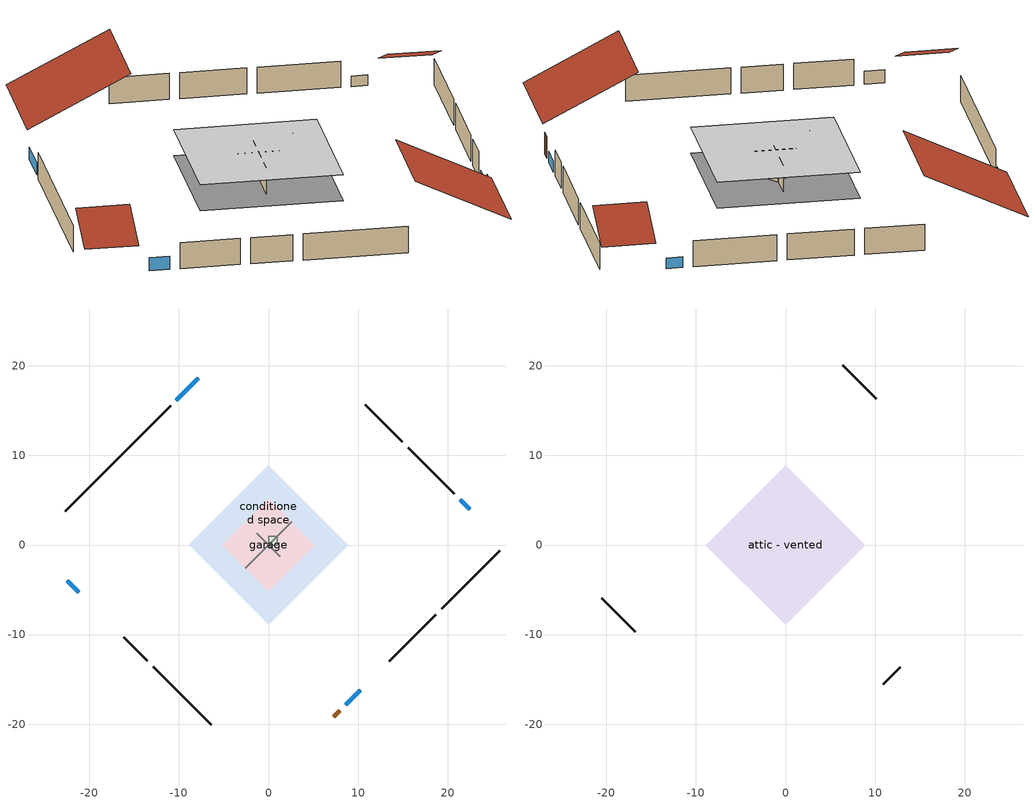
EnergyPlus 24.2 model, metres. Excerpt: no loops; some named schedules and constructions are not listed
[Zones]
central ac and furnace airloop ret air zone
 floor adiabatic (AdiabaticConst): 0,0 0,1 1,1 1,0 z0
 wall adiabatic (AdiabaticConst): 0,1 0,0 1,0 1,1 0,1 z0:1
 ceiling adiabatic (AdiabaticConst): 1,0 1,1 0,1 0,0 z1
conditioned space
 floor foundation (Slab2 construction): -8.88,0 0,8.88 8.88,0 0,-8.88 z0
 wall outside (AdiabaticWallConstruction 1): 7.3,-19.16 7.94,-18.51 z0:2.03
 wall outside (AdiabaticWallConstruction): -7.84,18.62 -10.28,16.18 z0:1.16; 22.45,4.01 21.42,5.04 z0:0.98; 8.6,-17.86 10.24,-16.22 z0:1.04; -22.45,-4.01 -21.16,-5.29 z0:1.22
 wall outside (Wall3 construction): -10.93,15.52 -22.66,3.79 z0:2.44
 wall outside (Wall4 construction): 14.93,11.52 10.77,15.68 z0:2.44
 wall outside (Wall7 construction): 19.32,-7.14 25.8,-0.66 z0:2.44
 wall outside (Wall8 construction): -12.89,-13.57 -6.37,-20.08 z0:2.44
 wall to garage (Wall5 construction): -2.59,-2.59 2.59,2.59 z0:2.44
 wall to garage (Wall6 construction): 1.29,-1.29 -1.29,1.29 z0:2.44
 window (WindowConstruction): -7.84,18.62 -10.28,16.18 z0:1.16
 window (WindowConstruction 1): 22.45,4.01 21.42,5.04 z0:0.98
 window (WindowConstruction 2): 8.6,-17.85 10.24,-16.22 z0:1.04
 window (WindowConstruction 3): -22.45,-4.01 -21.16,-5.29 z0:1.22
 door (Door): 7.3,-19.16 7.94,-18.51 z0:2.03
garage
 floor foundation (Slab1 construction): -5.17,0 0,5.17 5.17,0 0,-5.17 z0
 wall outside (Wall1 construction): 20.76,5.69 15.59,10.87 z0:2.44
 wall outside (Wall12 construction): -16.13,-10.32 -13.55,-12.91 z0:2.44
 wall outside (Wall2 construction): 13.49,-12.97 18.66,-7.79 z0:2.44
attic - vented
 floor to garage (Floor1 construction): -5.17,0 0,5.17 5.17,0 0,-5.17 z2.44
 floor to conditioned space (Floor2 construction Reversed): -8.88,0 0,8.88 8.88,0 0,-8.88 z2.44
 wall outside (Wall10 construction): -20.5,-5.95 -16.79,-9.67 z0:2.44
 wall outside (Wall11 construction): 10.89,-15.56 12.83,-13.62 z0:2.44
 wall outside (Wall9 construction): 10.12,16.34 6.4,20.05 z0:2.44
 roof outside (Roof1 construction): -7.18,19.27,2.44 -0.76,12.85,6.98 6.42,20.03,6.98 0,26.46,2.44
 roof outside (Roof2 construction): 23.11,3.35,2.44 20.11,0.35,4.56 23.46,-3,4.56 26.46,0,2.44
 roof outside (Roof3 construction): -23.11,-3.35,2.44 -20.11,-0.35,4.56 -23.46,3,4.56 -26.46,0,2.44
 roof outside (Roof4 construction): 6.64,-19.81,2.44 0.7,-13.88,6.64 -5.94,-20.52,6.64 0,-26.46,2.44
[Material] Roughness=Rough; Thermal Absorptance=0.9
Name | Thickness {m} | Conductivity {W/m-K} | Density {kg/m3} | Specific Heat {J/kg-K} | Solar Absorptance | Visible Absorptance
ceiling loosefill ins | 0.338667 | 0.0480833 | 16.02 | 1046.75 | 0.7 | 0.7
ceiling stud and cavity 1 | 0.1397 | 0.0920385 | 65.682 | 1177.47 | 0.7 | 0.7
gypsum board | 0.0127 | 0.160291 | 801 | 837.4 | 0.6 | 0.6
osb sheathing 0.5 in. 2; osb sheathing 0.5 in. 3 | 0.0127 | 0.115458 | 512.64 | 1214.23 | 0.7 | 0.7
wall stud and cavity 2 | 0.1397 | 0.335416 | 139.0536 | 1170.24 | 0.7 | 0.7
[Construction]
Floor2 construction: ceiling loosefill ins, ceiling stud and cavity 1, gypsum board
Wall5 construction Reversed: gypsum board, wall stud and cavity 2, osb sheathing 0.5 in. 2
Wall6 construction Reversed: gypsum board, wall stud and cavity 2, osb sheathing 0.5 in. 3
[EnergyManagementSystem:Program]
water_heater_InletAir: Set water_heater_Tamb_act = water_heater_amb_temp; Set water_heater_RHamb_act = 0; Set water_heater_RHamb_act = water_heater_RHamb_act + (water_heater_amb_rh / 100) / 1; Set water_heater_sens_act = (0 - water_heater_sens_cool - (water_heater_tl + water_heater_fan_pwr)) / 1; Set water_heater_lat_act = (0 - water_heater_lat_cool) / 1
[EnergyManagementSystem:Subroutine]
central_ac_and_furnace_airloop_0_duct_subroutine: Set AH_MFR = central_ac_and_furnace_airloop_AH_MFR / 1; If AH_MFR > 0; Set AH_Tout = central_ac_and_furnace_airloop_AH_Tout; Set AH_Wout = central_ac_and_furnace_airloop_AH_Wout; Set RA_T = central_ac_and_furnace_airloop_RA_T; Set RA_W = central_ac_and_furnace_airloop_Ra_W; Set Fan_RTF = central_ac_and_furnace_airloop_Fan_RTF; Set DZ_T = central_ac_and_furnace_airloop_0_DZ_T; Set DZ_W = central_ac_and_furnace_airloop_0_DZ_W; Set AH_VFR = central_ac_and_furnace_airloop_AH_VFR / 1; Set h_SA = (@HFnTdbW AH_Tout AH_Wout); Set h_RA = (@HFnTdbW RA_T RA_W); Set h_fg = (@HfgAirFnWTdb AH_Wout AH_Tout); Set h_DZ = (@HFnTdbW DZ_T DZ_W); Set air_cp = 1006.0; Set f_sup = 0.067; Set f_ret = 0.033; Set sup_lk_mfr = f_sup * AH_MFR; Set ret_lk_mfr = f_ret * AH_MFR; Set SupTotLkToCond = sup_lk_mfr*(h_RA - h_SA); Set SupLatLkToCond = sup_lk_mfr*h_fg*(RA_W-AH_Wout); Set SupSensLkToCond = SupTotLkToCond-SupLatLkToCond; Set supply_ua = 55.214; Set eTm = 0-((Fan_RTF/(AH_MFR*air_cp))*supply_ua); Set t_sup = DZ_T+((AH_Tout-DZ_T)*(@Exp eTm)); Set SupCondToCond = AH_MFR*air_cp*(t_sup-AH_Tout); Set SupCondToDZ = 0-SupCondToCond; Set return_ua = 8.957; Set eTm = 0-((Fan_RTF/(AH_MFR*air_cp))*return_ua); Set t_ret = DZ_T+((RA_T-DZ_T)*(@Exp eTm)); Set RetCondToRP = AH_MFR*air_cp*(t_ret-RA_T); Set RetCondToDZ = 0-RetCondToRP; Set RetLatLkToRP = 0; Set RetSensLkToRP = ret_lk_mfr*air_cp*(DZ_T-RA_T); Set SupTotLkToDZ = sup_lk_mfr*(h_SA-h_DZ); Set SupLatLkToDZ = sup_lk_mfr*h_fg*(AH_Wout-DZ_W); Set SupSensLkToDZ = SupTotLkToDZ-SupLatLkToDZ; Set FracOutsideToCond = 1.0; Set FracOutsideToDZ = 0.0; Set FracCondToOutside = 0.0; Set FracDZToOutside = 1.0; Set FracDZToCond = 0.0; Set FracCondToDZ = 0.0; Set lk_imbal_vfr = @ABS(f_sup - f_ret) * AH_VFR; Set ImbalLkCondToDZ = lk_imbal_vfr * FracCondToDZ; Set ImbalLkDZToCond = lk_imbal_vfr * FracDZToCond; Set ImbalLkOutsideToCond = lk_imbal_vfr * FracOutsideToCond; Set ImbalLkOutsideToDZ = lk_imbal_vfr * FracOutsideToDZ; Set ImbalLkCondToOutside = lk_imbal_vfr * FracCondToOutside; Set ImbalLkDZToOutside = lk_imbal_vfr * FracDZToOutside; Else; Set SupLatLkToCond = 0; Set SupSensLkToCond = 0; Set SupCondToCond = 0; Set RetCondToRP = 0; Set RetLatLkToRP = 0; Set RetSensLkToRP = 0; Set RetCondToDZ = 0; Set SupCondToDZ = 0; Set SupLatLkToDZ = 0; Set SupSensLkToDZ = 0; Set ImbalLkCondToDZ = 0; Set ImbalLkDZToCond = 0; Set ImbalLkOutsideToCond = 0; Set ImbalLkOutsideToDZ = 0; Set ImbalLkCondToOutside = 0; Set ImbalLkDZToOutside = 0; EndIf; Set central_ac_and_furnace_airloop_0_SupLatLkToCond = SupLatLkToCond; Set central_ac_and_furnace_airloop_0_SupSensLkToCond = SupSensLkToCond; Set central_ac_and_furnace_airloop_0_SupCondToLv = SupCondToCond; Set central_ac_and_furnace_airloop_0_RetCondToRP = RetCondToRP; Set central_ac_and_furnace_airloop_0_RetLatLkToRP = RetLatLkToRP; Set central_ac_and_furnace_airloop_0_RetSensLkToRP = RetSensLkToRP; Set central_ac_and_furnace_airloop_0_RetCondToDZ = RetCondToDZ; Set central_ac_and_furnace_airloop_0_SupCondToDZ = SupCondToDZ; Set central_ac_and_furnace_airloop_0_SupLatLkToDZ = SupLatLkToDZ; Set central_ac_and_furnace_airloop_0_SupSensLkToDZ = SupSensLkToDZ; Set central_ac_and_furnace_airloop_0_ZoneMixCondToDZ = ImbalLkCondToDZ; Set central_ac_and_furnace_airloop_0_ZoneMixDZToCond = ImbalLkDZToCond; Set central_ac_and_furnace_airloop_0_DuctImbalLkSupFanEquivCond = ImbalLkCondToOutside; Set central_ac_and_furnace_airloop_0_DuctImbalLkExhFanEquivCond = ImbalLkOutsideToCond; Set central_ac_and_furnace_airloop_0_DuctImbalLkSupFanEquivDZ = ImbalLkDZToOutside; Set central_ac_and_furnace_airloop_0_DuctImbalLkExhFanEquivDZ = ImbalLkOutsideToDZ
[EnergyManagementSystem:ProgramCallingManager]
attic_vented_1_duct_leakage_imbalance_infil_program_calling_manager: BeginZoneTimestepAfterInitHeatBalance; attic_vented_1_duct_leakage_imbalance_infil_program
central_ac_and_furnace_airloop_0_duct_program_calling_manager: EndOfSystemTimestepAfterHVACReporting; central_ac_and_furnace_airloop_0_duct_program
central_ac_and_furnace_supply_fan_disaggregate_program_calling_manager: EndOfSystemTimestepBeforeHVACReporting; central_ac_and_furnace_supply_fan_disaggregate_program
central_ac_and_furnace_supply_fan_disaggregate_program_calling_manager 1: EndOfSystemTimestepBeforeHVACReporting; central_ac_and_furnace_supply_fan_disaggregate_program_1
component_loads_program_calling_manager: EndOfZoneTimestepAfterZoneReporting; component_loads_program
fridge_schedule_program_calling_manager: BeginZoneTimestepAfterInitHeatBalance; fridge_schedule_program
infil_program_calling_manager: BeginZoneTimestepAfterInitHeatBalance; infil_program
natural_vent_program_calling_manager: BeginZoneTimestepAfterInitHeatBalance; natural_vent_program
total_airflows_program_calling_manager: EndOfZoneTimestepAfterZoneReporting; total_airflows_program
total_loads_program_calling_manager: EndOfZoneTimestepAfterZoneReporting; total_loads_program
unmet_hours_program_calling_manager: EndOfZoneTimestepBeforeZoneReporting; unmet_hours_program
water_heater_hpwh_EC_adj_ProgramManager: EndOfSystemTimestepBeforeHVACReporting; water_heater_hpwh_EC_adj
water_heater_ProgramManager: InsideHVACSystemIterationLoop; water_heater_Control; water_heater_InletAir
[EnergyManagementSystem:OutputVariable]
Name | EMS Variable | Type of Data in Variable | Update Frequency | EMS Program or Subroutine | Units
central ac and furnace supply fan disaggregate clg | central_ac_and_furnace_supply_fan_clg | Summed | SystemTimestep | central_ac_and_furnace_supply_fan_disaggregate_program | J
central ac and furnace supply fan disaggregate htg primary | central_ac_and_furnace_supply_fan_primary_htg | Summed | SystemTimestep | central_ac_and_furnace_supply_fan_disaggregate_program_1 | J
loads_htg_tot_peakload_outvar; loads_htg_tot_annual_outvar; loads_htg_tot_timeseries_outvar | loads_htg_tot | Summed | ZoneTimestep | total_loads_program | J
loads_clg_tot_peakload_outvar; loads_clg_tot_annual_outvar; loads_clg_tot_timeseries_outvar | loads_clg_tot | Summed | ZoneTimestep | total_loads_program | J
htg_unmet_hours_annual_outvar; htg_unmet_hours_timeseries_outvar | htg_unmet_hours | Summed | ZoneTimestep | unmet_hours_program | hr
clg_unmet_hours_annual_outvar; clg_unmet_hours_timeseries_outvar | clg_unmet_hours | Summed | ZoneTimestep | unmet_hours_program | hr
loads_htg_roofs_annual_outvar; loads_htg_roofs_timeseries_outvar | loads_htg_roofs | Summed | ZoneTimestep | component_loads_program | J
loads_htg_ceilings_annual_outvar; loads_htg_ceilings_timeseries_outvar | loads_htg_ceilings | Summed | ZoneTimestep | component_loads_program | J
loads_htg_walls_annual_outvar; loads_htg_walls_timeseries_outvar | loads_htg_walls | Summed | ZoneTimestep | component_loads_program | J
loads_htg_rim_joists_annual_outvar; loads_htg_rim_joists_timeseries_outvar | loads_htg_rim_joists | Summed | ZoneTimestep | component_loads_program | J
loads_htg_foundation_walls_annual_outvar; loads_htg_foundation_walls_timeseries_outvar | loads_htg_foundation_walls | Summed | ZoneTimestep | component_loads_program | J
loads_htg_doors_annual_outvar; loads_htg_doors_timeseries_outvar | loads_htg_doors | Summed | ZoneTimestep | component_loads_program | J
loads_htg_windows_conduction_annual_outvar; loads_htg_windows_conduction_timeseries_outvar | loads_htg_windows_conduction | Summed | ZoneTimestep | component_loads_program | J
loads_htg_windows_solar_annual_outvar; loads_htg_windows_solar_timeseries_outvar | loads_htg_windows_solar | Summed | ZoneTimestep | component_loads_program | J
loads_htg_skylights_conduction_annual_outvar; loads_htg_skylights_conduction_timeseries_outvar | loads_htg_skylights_conduction | Summed | ZoneTimestep | component_loads_program | J
loads_htg_skylights_solar_annual_outvar; loads_htg_skylights_solar_timeseries_outvar | loads_htg_skylights_solar | Summed | ZoneTimestep | component_loads_program | J
loads_htg_floors_annual_outvar; loads_htg_floors_timeseries_outvar | loads_htg_floors | Summed | ZoneTimestep | component_loads_program | J
loads_htg_slabs_annual_outvar; loads_htg_slabs_timeseries_outvar | loads_htg_slabs | Summed | ZoneTimestep | component_loads_program | J
loads_htg_internal_mass_annual_outvar; loads_htg_internal_mass_timeseries_outvar | loads_htg_internal_mass | Summed | ZoneTimestep | component_loads_program | J
loads_htg_infil_annual_outvar; loads_htg_infil_timeseries_outvar | loads_htg_infil | Summed | ZoneTimestep | component_loads_program | J
loads_htg_natvent_annual_outvar; loads_htg_natvent_timeseries_outvar | loads_htg_natvent | Summed | ZoneTimestep | component_loads_program | J
loads_htg_mechvent_annual_outvar; loads_htg_mechvent_timeseries_outvar | loads_htg_mechvent | Summed | ZoneTimestep | component_loads_program | J
loads_htg_whf_annual_outvar; loads_htg_whf_timeseries_outvar | loads_htg_whf | Summed | ZoneTimestep | component_loads_program | J
loads_htg_ducts_annual_outvar; loads_htg_ducts_timeseries_outvar | loads_htg_ducts | Summed | ZoneTimestep | component_loads_program | J
loads_htg_intgains_annual_outvar; loads_htg_intgains_timeseries_outvar | loads_htg_intgains | Summed | ZoneTimestep | component_loads_program | J
loads_htg_lighting_annual_outvar; loads_htg_lighting_timeseries_outvar | loads_htg_lighting | Summed | ZoneTimestep | component_loads_program | J
loads_clg_roofs_annual_outvar; loads_clg_roofs_timeseries_outvar | loads_clg_roofs | Summed | ZoneTimestep | component_loads_program | J
loads_clg_ceilings_annual_outvar; loads_clg_ceilings_timeseries_outvar | loads_clg_ceilings | Summed | ZoneTimestep | component_loads_program | J
loads_clg_walls_annual_outvar; loads_clg_walls_timeseries_outvar | loads_clg_walls | Summed | ZoneTimestep | component_loads_program | J
loads_clg_rim_joists_annual_outvar; loads_clg_rim_joists_timeseries_outvar | loads_clg_rim_joists | Summed | ZoneTimestep | component_loads_program | J
loads_clg_foundation_walls_annual_outvar; loads_clg_foundation_walls_timeseries_outvar | loads_clg_foundation_walls | Summed | ZoneTimestep | component_loads_program | J
loads_clg_doors_annual_outvar; loads_clg_doors_timeseries_outvar | loads_clg_doors | Summed | ZoneTimestep | component_loads_program | J
loads_clg_windows_conduction_annual_outvar; loads_clg_windows_conduction_timeseries_outvar | loads_clg_windows_conduction | Summed | ZoneTimestep | component_loads_program | J
loads_clg_windows_solar_annual_outvar; loads_clg_windows_solar_timeseries_outvar | loads_clg_windows_solar | Summed | ZoneTimestep | component_loads_program | J
loads_clg_skylights_conduction_annual_outvar; loads_clg_skylights_conduction_timeseries_outvar | loads_clg_skylights_conduction | Summed | ZoneTimestep | component_loads_program | J
loads_clg_skylights_solar_annual_outvar; loads_clg_skylights_solar_timeseries_outvar | loads_clg_skylights_solar | Summed | ZoneTimestep | component_loads_program | J
loads_clg_floors_annual_outvar; loads_clg_floors_timeseries_outvar | loads_clg_floors | Summed | ZoneTimestep | component_loads_program | J
loads_clg_slabs_annual_outvar; loads_clg_slabs_timeseries_outvar | loads_clg_slabs | Summed | ZoneTimestep | component_loads_program | J
loads_clg_internal_mass_annual_outvar; loads_clg_internal_mass_timeseries_outvar | loads_clg_internal_mass | Summed | ZoneTimestep | component_loads_program | J
loads_clg_infil_annual_outvar; loads_clg_infil_timeseries_outvar | loads_clg_infil | Summed | ZoneTimestep | component_loads_program | J
loads_clg_natvent_annual_outvar; loads_clg_natvent_timeseries_outvar | loads_clg_natvent | Summed | ZoneTimestep | component_loads_program | J
loads_clg_mechvent_annual_outvar; loads_clg_mechvent_timeseries_outvar | loads_clg_mechvent | Summed | ZoneTimestep | component_loads_program | J
loads_clg_whf_annual_outvar; loads_clg_whf_timeseries_outvar | loads_clg_whf | Summed | ZoneTimestep | component_loads_program | J
loads_clg_ducts_annual_outvar; loads_clg_ducts_timeseries_outvar | loads_clg_ducts | Summed | ZoneTimestep | component_loads_program | J
loads_clg_intgains_annual_outvar; loads_clg_intgains_timeseries_outvar | loads_clg_intgains | Summed | ZoneTimestep | component_loads_program | J
loads_clg_lighting_annual_outvar; loads_clg_lighting_timeseries_outvar | loads_clg_lighting | Summed | ZoneTimestep | component_loads_program | J
total_infil_flow_rate_timeseries_outvar | total_infil_flow_rate | Averaged | ZoneTimestep | total_airflows_program | m^3/s
total_mechvent_flow_rate_timeseries_outvar | total_mechvent_flow_rate | Averaged | ZoneTimestep | total_airflows_program | m^3/s
total_natvent_flow_rate_timeseries_outvar | total_natvent_flow_rate | Averaged | ZoneTimestep | total_airflows_program | m^3/s
total_whf_flow_rate_timeseries_outvar | total_whf_flow_rate | Averaged | ZoneTimestep | total_airflows_program | m^3/s
[Schedule:Day:Interval]
trans schedule winter=0.85 summer=0.7 day; trans schedule winter=0.85 summer=0.7 day 2: No, 24:00, 0.85
trans schedule winter=0.85 summer=0.7 day 1: No, 24:00, 0.7
trans schedule winter=0.85 summer=0.7 default day; mech vent bath fan 0 schedule default day; mech vent range fan 0 schedule default day; misc pool pump schedule default day; general water use schedule default day; misc pool heater schedule default day; cooling season schedule day; cooling season schedule day 2; cooling season schedule default day; exterior lighting schedule default day; natural vent schedule default day: No, 24:00, 0
mech vent bath fan 0 schedule day: No, 04:00, 0, 05:00, 1, 24:00, 0
mech vent range fan 0 schedule day: No, 14:00, 0, 15:00, 1, 24:00, 0
misc pool pump schedule day; misc pool pump schedule day 10; misc pool heater schedule day; misc pool heater schedule day 10: No, 03:00, 0.0234796, 04:00, 0.0313062, 05:00, 0.0626123, 06:00, 0.117398, 07:00, 0.20349, 08:00, 0.344368, 09:00, 0.657429, 10:00, 0.947011, 11:00, 0.993971, 12:00, 0.947011, 13:00, 0.939185, 14:00, 0.704389, 15:00, 0.586991, 16:00, 0.477419, 17:00, 0.289582, 18:00, 0.18001, 19:00, 0.101745, 20:00, 0.0626123, 21:00, 0.0313062, 24:00, 0.0234796
misc pool pump schedule day 1; misc pool heater schedule day 1: No, 03:00, 0.023622, 04:00, 0.0314961, 05:00, 0.0629921, 06:00, 0.11811, 07:00, 0.204724, 08:00, 0.346457, 09:00, 0.661417, 10:00, 0.952756, 11:00, 1, 12:00, 0.952756, 13:00, 0.944882, 14:00, 0.708661, 15:00, 0.590551, 16:00, 0.480315, 17:00, 0.291339, 18:00, 0.181102, 19:00, 0.102362, 20:00, 0.0629921, 21:00, 0.0314961, 24:00, 0.023622
misc pool pump schedule day 2; misc pool pump schedule day 4; misc pool heater schedule day 2; misc pool heater schedule day 4: No, 03:00, 0.0206108, 04:00, 0.0274811, 05:00, 0.0549621, 06:00, 0.103054, 07:00, 0.178627, 08:00, 0.302292, 09:00, 0.577102, 10:00, 0.831302, 11:00, 0.872524, 12:00, 0.831302, 13:00, 0.824432, 14:00, 0.618324, 15:00, 0.51527, 16:00, 0.419086, 17:00, 0.2542, 18:00, 0.158016, 19:00, 0.0893134, 20:00, 0.0549621, 21:00, 0.0274811, 24:00, 0.0206108
misc pool pump schedule day 3; misc pool heater schedule day 3: No, 03:00, 0.0205498, 04:00, 0.0273997, 05:00, 0.0547994, 06:00, 0.102749, 07:00, 0.178098, 08:00, 0.301396, 09:00, 0.575393, 10:00, 0.82884, 11:00, 0.86994, 12:00, 0.82884, 13:00, 0.82199, 14:00, 0.616493, 15:00, 0.513744, 16:00, 0.417845, 17:00, 0.253447, 18:00, 0.157548, 19:00, 0.0890489, 20:00, 0.0547994, 21:00, 0.0273997, 24:00, 0.0205498
misc pool pump schedule day 5; misc pool pump schedule day 7; misc pool heater schedule day 5; misc pool heater schedule day 7: No, 03:00, 0.0180675, 04:00, 0.02409, 05:00, 0.04818, 06:00, 0.0903375, 07:00, 0.156585, 08:00, 0.26499, 09:00, 0.50589, 10:00, 0.728723, 11:00, 0.764858, 12:00, 0.728723, 13:00, 0.7227, 14:00, 0.542025, 15:00, 0.451688, 16:00, 0.367373, 17:00, 0.222833, 18:00, 0.138518, 19:00, 0.0782925, 20:00, 0.04818, 21:00, 0.02409, 24:00, 0.0180675
misc pool pump schedule day 6; misc pool heater schedule day 6: No, 03:00, 0.0179658, 04:00, 0.0239544, 05:00, 0.0479087, 06:00, 0.0898289, 07:00, 0.155703, 08:00, 0.263498, 09:00, 0.503042, 10:00, 0.72462, 11:00, 0.760551, 12:00, 0.72462, 13:00, 0.718631, 14:00, 0.538973, 15:00, 0.449144, 16:00, 0.365304, 17:00, 0.221578, 18:00, 0.137738, 19:00, 0.0778517, 20:00, 0.0479087, 21:00, 0.0239544, 24:00, 0.0179658
misc pool pump schedule day 8; misc pool heater schedule day 8: No, 03:00, 0.0198987, 04:00, 0.0265316, 05:00, 0.0530631, 06:00, 0.0994934, 07:00, 0.172455, 08:00, 0.291847, 09:00, 0.557163, 10:00, 0.80258, 11:00, 0.842377, 12:00, 0.80258, 13:00, 0.795947, 14:00, 0.59696, 15:00, 0.497467, 16:00, 0.404606, 17:00, 0.245417, 18:00, 0.152557, 19:00, 0.0862276, 20:00, 0.0530631, 21:00, 0.0265316, 24:00, 0.0198987
misc pool pump schedule day 9; misc pool heater schedule day 9: No, 03:00, 0.0198173, 04:00, 0.0264231, 05:00, 0.0528461, 06:00, 0.0990865, 07:00, 0.17175, 08:00, 0.290654, 09:00, 0.554884, 10:00, 0.799297, 11:00, 0.838932, 12:00, 0.799297, 13:00, 0.792692, 14:00, 0.594519, 15:00, 0.495432, 16:00, 0.402952, 17:00, 0.244413, 18:00, 0.151933, 19:00, 0.0858749, 20:00, 0.0528461, 21:00, 0.0264231, 24:00, 0.0198173
general water use schedule day: No, 01:00, 0.315068, 03:00, 0.287671, 04:00, 0.342466, 05:00, 0.369863, 06:00, 0.520548, 07:00, 0.60274, 08:00, 0.534247, 10:00, 0.506849, 11:00, 0.465753, 14:00, 0.479452, 15:00, 0.534247, 16:00, 0.589041, 17:00, 0.69863, 18:00, 0.876712, 19:00, 0.890411, 20:00, 0.986301, 21:00, 1, 22:00, 0.863014, 23:00, 0.616438, 24:00, 0.465753
cooling season schedule day 1; natural vent schedule day: No, 24:00, 1
exterior lighting schedule day: No, 01:00, 0.566667, 03:00, 0.524167, 05:00, 0.495833, 06:00, 0.5525, 07:00, 0.623333, 08:00, 0.580833, 09:00, 0.439167, 10:00, 0.354167, 12:00, 0.34, 13:00, 0.354167, 14:00, 0.396667, 15:00, 0.425, 16:00, 0.495833, 17:00, 0.623333, 18:00, 0.793333, 19:00, 0.906667, 20:00, 0.963333, 21:00, 0.991667, 22:00, 0.920833, 23:00, 0.793333, 24:00, 0.665833
exterior lighting schedule day 1: No, 01:00, 0.528571, 03:00, 0.488929, 05:00, 0.4625, 06:00, 0.515357, 07:00, 0.581429, 08:00, 0.541786, 09:00, 0.409643, 10:00, 0.330357, 12:00, 0.317143, 13:00, 0.330357, 14:00, 0.37, 15:00, 0.396429, 16:00, 0.4625, 17:00, 0.581429, 18:00, 0.74, 19:00, 0.845714, 20:00, 0.898571, 21:00, 0.925, 22:00, 0.858929, 23:00, 0.74, 24:00, 0.621071
exterior lighting schedule day 10: No, 01:00, 0.552381, 03:00, 0.510952, 05:00, 0.483333, 06:00, 0.538571, 07:00, 0.607619, 08:00, 0.56619, 09:00, 0.428095, 10:00, 0.345238, 12:00, 0.331429, 13:00, 0.345238, 14:00, 0.386667, 15:00, 0.414286, 16:00, 0.483333, 17:00, 0.607619, 18:00, 0.773333, 19:00, 0.88381, 20:00, 0.939048, 21:00, 0.966667, 22:00, 0.897619, 23:00, 0.773333, 24:00, 0.649048
exterior lighting schedule day 11: No, 01:00, 0.571429, 03:00, 0.528571, 05:00, 0.5, 06:00, 0.557143, 07:00, 0.628571, 08:00, 0.585714, 09:00, 0.442857, 10:00, 0.357143, 12:00, 0.342857, 13:00, 0.357143, 14:00, 0.4, 15:00, 0.428571, 16:00, 0.5, 17:00, 0.628571, 18:00, 0.8, 19:00, 0.914286, 20:00, 0.971429, 21:00, 1, 22:00, 0.928571, 23:00, 0.8, 24:00, 0.671429
exterior lighting schedule day 2: No, 01:00, 0.485714, 03:00, 0.449286, 05:00, 0.425, 06:00, 0.473571, 07:00, 0.534286, 08:00, 0.497857, 09:00, 0.376429, 10:00, 0.303571, 12:00, 0.291429, 13:00, 0.303571, 14:00, 0.34, 15:00, 0.364286, 16:00, 0.425, 17:00, 0.534286, 18:00, 0.68, 19:00, 0.777143, 20:00, 0.825714, 21:00, 0.85, 22:00, 0.789286, 23:00, 0.68, 24:00, 0.570714
exterior lighting schedule day 3: No, 01:00, 0.442857, 03:00, 0.409643, 05:00, 0.3875, 06:00, 0.431786, 07:00, 0.487143, 08:00, 0.453929, 09:00, 0.343214, 10:00, 0.276786, 12:00, 0.265714, 13:00, 0.276786, 14:00, 0.31, 15:00, 0.332143, 16:00, 0.3875, 17:00, 0.487143, 18:00, 0.62, 19:00, 0.708571, 20:00, 0.752857, 21:00, 0.775, 22:00, 0.719643, 23:00, 0.62, 24:00, 0.520357
exterior lighting schedule day 4: No, 01:00, 0.4, 03:00, 0.37, 05:00, 0.35, 06:00, 0.39, 07:00, 0.44, 08:00, 0.41, 09:00, 0.31, 10:00, 0.25, 12:00, 0.24, 13:00, 0.25, 14:00, 0.28, 15:00, 0.3, 16:00, 0.35, 17:00, 0.44, 18:00, 0.56, 19:00, 0.64, 20:00, 0.68, 21:00, 0.7, 22:00, 0.65, 23:00, 0.56, 24:00, 0.47
exterior lighting schedule day 5: No, 01:00, 0.380952, 03:00, 0.352381, 05:00, 0.333333, 06:00, 0.371429, 07:00, 0.419048, 08:00, 0.390476, 09:00, 0.295238, 10:00, 0.238095, 12:00, 0.228571, 13:00, 0.238095, 14:00, 0.266667, 15:00, 0.285714, 16:00, 0.333333, 17:00, 0.419048, 18:00, 0.533333, 19:00, 0.609524, 20:00, 0.647619, 21:00, 0.666667, 22:00, 0.619048, 23:00, 0.533333, 24:00, 0.447619
exterior lighting schedule day 6: No, 01:00, 0.390476, 03:00, 0.36119, 05:00, 0.341667, 06:00, 0.380714, 07:00, 0.429524, 08:00, 0.400238, 09:00, 0.302619, 10:00, 0.244048, 12:00, 0.234286, 13:00, 0.244048, 14:00, 0.273333, 15:00, 0.292857, 16:00, 0.341667, 17:00, 0.429524, 18:00, 0.546667, 19:00, 0.624762, 20:00, 0.66381, 21:00, 0.683333, 22:00, 0.634524, 23:00, 0.546667, 24:00, 0.45881
exterior lighting schedule day 7: No, 01:00, 0.419048, 03:00, 0.387619, 05:00, 0.366667, 06:00, 0.408571, 07:00, 0.460952, 08:00, 0.429524, 09:00, 0.324762, 10:00, 0.261905, 12:00, 0.251429, 13:00, 0.261905, 14:00, 0.293333, 15:00, 0.314286, 16:00, 0.366667, 17:00, 0.460952, 18:00, 0.586667, 19:00, 0.670476, 20:00, 0.712381, 21:00, 0.733333, 22:00, 0.680952, 23:00, 0.586667, 24:00, 0.492381
exterior lighting schedule day 8: No, 01:00, 0.466667, 03:00, 0.431667, 05:00, 0.408333, 06:00, 0.455, 07:00, 0.513333, 08:00, 0.478333, 09:00, 0.361667, 10:00, 0.291667, 12:00, 0.28, 13:00, 0.291667, 14:00, 0.326667, 15:00, 0.35, 16:00, 0.408333, 17:00, 0.513333, 18:00, 0.653333, 19:00, 0.746667, 20:00, 0.793333, 21:00, 0.816667, 22:00, 0.758333, 23:00, 0.653333, 24:00, 0.548333
exterior lighting schedule day 9: No, 01:00, 0.509524, 03:00, 0.47131, 05:00, 0.445833, 06:00, 0.496786, 07:00, 0.560476, 08:00, 0.522262, 09:00, 0.394881, 10:00, 0.318452, 12:00, 0.305714, 13:00, 0.318452, 14:00, 0.356667, 15:00, 0.382143, 16:00, 0.445833, 17:00, 0.560476, 18:00, 0.713333, 19:00, 0.815238, 20:00, 0.86619, 21:00, 0.891667, 22:00, 0.827976, 23:00, 0.713333, 24:00, 0.59869
[Schedule:Week:Daily]
misc pool pump schedule Week Rule - May27-Jun2: misc pool pump schedule day 4, misc pool pump schedule day 4, misc pool pump schedule day 4, misc pool pump schedule day 4, misc pool pump schedule day 4, misc pool pump schedule day 5, misc pool pump schedule day 5, misc pool pump schedule default day, misc pool pump schedule default day, misc pool pump schedule default day, misc pool pump schedule default day, misc pool pump schedule default day
misc pool pump schedule Week Rule - Jun3-Jun30: misc pool pump schedule day 5, misc pool pump schedule day 5, misc pool pump schedule day 5, misc pool pump schedule day 5, misc pool pump schedule day 5, misc pool pump schedule day 5, misc pool pump schedule day 5, misc pool pump schedule default day, misc pool pump schedule default day, misc pool pump schedule default day, misc pool pump schedule default day, misc pool pump schedule default day
misc pool pump schedule Week Rule - Jul1-Aug25: misc pool pump schedule day 6, misc pool pump schedule day 6, misc pool pump schedule day 6, misc pool pump schedule day 6, misc pool pump schedule day 6, misc pool pump schedule day 6, misc pool pump schedule day 6, misc pool pump schedule default day, misc pool pump schedule default day, misc pool pump schedule default day, misc pool pump schedule default day, misc pool pump schedule default day
misc pool pump schedule Week Rule - Aug26-Sep1: misc pool pump schedule day 6, misc pool pump schedule day 6, misc pool pump schedule day 6, misc pool pump schedule day 6, misc pool pump schedule day 6, misc pool pump schedule day 6, misc pool pump schedule day 7, misc pool pump schedule default day, misc pool pump schedule default day, misc pool pump schedule default day, misc pool pump schedule default day, misc pool pump schedule default day
misc pool pump schedule Week Rule - Sep2-Sep29: misc pool pump schedule day 7, misc pool pump schedule day 7, misc pool pump schedule day 7, misc pool pump schedule day 7, misc pool pump schedule day 7, misc pool pump schedule day 7, misc pool pump schedule day 7, misc pool pump schedule default day, misc pool pump schedule default day, misc pool pump schedule default day, misc pool pump schedule default day, misc pool pump schedule default day
misc pool pump schedule Week Rule - Sep30-Oct6: misc pool pump schedule day 7, misc pool pump schedule day 8, misc pool pump schedule day 8, misc pool pump schedule day 8, misc pool pump schedule day 8, misc pool pump schedule day 8, misc pool pump schedule day 8, misc pool pump schedule default day, misc pool pump schedule default day, misc pool pump schedule default day, misc pool pump schedule default day, misc pool pump schedule default day
misc pool pump schedule Week Rule - Oct7-Oct27: misc pool pump schedule day 8, misc pool pump schedule day 8, misc pool pump schedule day 8, misc pool pump schedule day 8, misc pool pump schedule day 8, misc pool pump schedule day 8, misc pool pump schedule day 8, misc pool pump schedule default day, misc pool pump schedule default day, misc pool pump schedule default day, misc pool pump schedule default day, misc pool pump schedule default day
misc pool pump schedule Week Rule - Oct28-Nov3: misc pool pump schedule day 8, misc pool pump schedule day 8, misc pool pump schedule day 8, misc pool pump schedule day 8, misc pool pump schedule day 9, misc pool pump schedule day 9, misc pool pump schedule day 9, misc pool pump schedule default day, misc pool pump schedule default day, misc pool pump schedule default day, misc pool pump schedule default day, misc pool pump schedule default day
misc pool pump schedule Week Rule - Nov4-Nov24: misc pool pump schedule day 9, misc pool pump schedule day 9, misc pool pump schedule day 9, misc pool pump schedule day 9, misc pool pump schedule day 9, misc pool pump schedule day 9, misc pool pump schedule day 9, misc pool pump schedule default day, misc pool pump schedule default day, misc pool pump schedule default day, misc pool pump schedule default day, misc pool pump schedule default day
misc pool pump schedule Week Rule - Nov25-Dec1: misc pool pump schedule day 9, misc pool pump schedule day 9, misc pool pump schedule day 9, misc pool pump schedule day 9, misc pool pump schedule day 9, misc pool pump schedule day 9, misc pool pump schedule day 10, misc pool pump schedule default day, misc pool pump schedule default day, misc pool pump schedule default day, misc pool pump schedule default day, misc pool pump schedule default day
misc pool pump schedule Week Rule - Dec2-Dec31: misc pool pump schedule day 10, misc pool pump schedule day 10, misc pool pump schedule day 10, misc pool pump schedule day 10, misc pool pump schedule day 10, misc pool pump schedule day 10, misc pool pump schedule day 10, misc pool pump schedule default day, misc pool pump schedule default day, misc pool pump schedule default day, misc pool pump schedule default day, misc pool pump schedule default day
cooling season schedule Week Rule - Jan1-May26: cooling season schedule day, cooling season schedule day, cooling season schedule day, cooling season schedule day, cooling season schedule day, cooling season schedule day, cooling season schedule day, cooling season schedule default day, cooling season schedule default day, cooling season schedule default day, cooling season schedule default day, cooling season schedule default day
cooling season schedule Week Rule - May27-Jun2: cooling season schedule day, cooling season schedule day, cooling season schedule day, cooling season schedule day, cooling season schedule day, cooling season schedule day 1, cooling season schedule day 1, cooling season schedule default day, cooling season schedule default day, cooling season schedule default day, cooling season schedule default day, cooling season schedule default day
cooling season schedule Week Rule - Jun3-Sep29: cooling season schedule day 1, cooling season schedule day 1, cooling season schedule day 1, cooling season schedule day 1, cooling season schedule day 1, cooling season schedule day 1, cooling season schedule day 1, cooling season schedule default day, cooling season schedule default day, cooling season schedule default day, cooling season schedule default day, cooling season schedule default day
cooling season schedule Week Rule - Sep30-Oct6: cooling season schedule day 1, cooling season schedule day 2, cooling season schedule day 2, cooling season schedule day 2, cooling season schedule day 2, cooling season schedule day 2, cooling season schedule day 2, cooling season schedule default day, cooling season schedule default day, cooling season schedule default day, cooling season schedule default day, cooling season schedule default day
cooling season schedule Week Rule - Oct7-Dec31: cooling season schedule day 2, cooling season schedule day 2, cooling season schedule day 2, cooling season schedule day 2, cooling season schedule day 2, cooling season schedule day 2, cooling season schedule day 2, cooling season schedule default day, cooling season schedule default day, cooling season schedule default day, cooling season schedule default day, cooling season schedule default day
exterior lighting schedule Week Rule - Jan1-Jan27: exterior lighting schedule day, exterior lighting schedule day, exterior lighting schedule day, exterior lighting schedule day, exterior lighting schedule day, exterior lighting schedule day, exterior lighting schedule day, exterior lighting schedule default day, exterior lighting schedule default day, exterior lighting schedule default day, exterior lighting schedule default day, exterior lighting schedule default day
exterior lighting schedule Week Rule - Jan28-Feb3: exterior lighting schedule day, exterior lighting schedule day, exterior lighting schedule day, exterior lighting schedule day, exterior lighting schedule day 1, exterior lighting schedule day 1, exterior lighting schedule day 1, exterior lighting schedule default day, exterior lighting schedule default day, exterior lighting schedule default day, exterior lighting schedule default day, exterior lighting schedule default day
exterior lighting schedule Week Rule - Feb4-Feb24: exterior lighting schedule day 1, exterior lighting schedule day 1, exterior lighting schedule day 1, exterior lighting schedule day 1, exterior lighting schedule day 1, exterior lighting schedule day 1, exterior lighting schedule day 1, exterior lighting schedule default day, exterior lighting schedule default day, exterior lighting schedule default day, exterior lighting schedule default day, exterior lighting schedule default day
exterior lighting schedule Week Rule - Feb25-Mar3: exterior lighting schedule day 1, exterior lighting schedule day 1, exterior lighting schedule day 1, exterior lighting schedule day 1, exterior lighting schedule day 2, exterior lighting schedule day 2, exterior lighting schedule day 2, exterior lighting schedule default day, exterior lighting schedule default day, exterior lighting schedule default day, exterior lighting schedule default day, exterior lighting schedule default day
exterior lighting schedule Week Rule - Mar4-Mar31: exterior lighting schedule day 2, exterior lighting schedule day 2, exterior lighting schedule day 2, exterior lighting schedule day 2, exterior lighting schedule day 2, exterior lighting schedule day 2, exterior lighting schedule day 2, exterior lighting schedule default day, exterior lighting schedule default day, exterior lighting schedule default day, exterior lighting schedule default day, exterior lighting schedule default day
exterior lighting schedule Week Rule - Apr1-Apr28: exterior lighting schedule day 3, exterior lighting schedule day 3, exterior lighting schedule day 3, exterior lighting schedule day 3, exterior lighting schedule day 3, exterior lighting schedule day 3, exterior lighting schedule day 3, exterior lighting schedule default day, exterior lighting schedule default day, exterior lighting schedule default day, exterior lighting schedule default day, exterior lighting schedule default day
exterior lighting schedule Week Rule - Apr29-May5: exterior lighting schedule day 3, exterior lighting schedule day 3, exterior lighting schedule day 4, exterior lighting schedule day 4, exterior lighting schedule day 4, exterior lighting schedule day 4, exterior lighting schedule day 4, exterior lighting schedule default day, exterior lighting schedule default day, exterior lighting schedule default day, exterior lighting schedule default day, exterior lighting schedule default day
exterior lighting schedule Week Rule - May6-May26: exterior lighting schedule day 4, exterior lighting schedule day 4, exterior lighting schedule day 4, exterior lighting schedule day 4, exterior lighting schedule day 4, exterior lighting schedule day 4, exterior lighting schedule day 4, exterior lighting schedule default day, exterior lighting schedule default day, exterior lighting schedule default day, exterior lighting schedule default day, exterior lighting schedule default day
exterior lighting schedule Week Rule - May27-Jun2: exterior lighting schedule day 4, exterior lighting schedule day 4, exterior lighting schedule day 4, exterior lighting schedule day 4, exterior lighting schedule day 4, exterior lighting schedule day 5, exterior lighting schedule day 5, exterior lighting schedule default day, exterior lighting schedule default day, exterior lighting schedule default day, exterior lighting schedule default day, exterior lighting schedule default day
exterior lighting schedule Week Rule - Jun3-Jun30: exterior lighting schedule day 5, exterior lighting schedule day 5, exterior lighting schedule day 5, exterior lighting schedule day 5, exterior lighting schedule day 5, exterior lighting schedule day 5, exterior lighting schedule day 5, exterior lighting schedule default day, exterior lighting schedule default day, exterior lighting schedule default day, exterior lighting schedule default day, exterior lighting schedule default day
exterior lighting schedule Week Rule - Jul1-Jul28: exterior lighting schedule day 6, exterior lighting schedule day 6, exterior lighting schedule day 6, exterior lighting schedule day 6, exterior lighting schedule day 6, exterior lighting schedule day 6, exterior lighting schedule day 6, exterior lighting schedule default day, exterior lighting schedule default day, exterior lighting schedule default day, exterior lighting schedule default day, exterior lighting schedule default day
exterior lighting schedule Week Rule - Jul29-Aug4: exterior lighting schedule day 6, exterior lighting schedule day 6, exterior lighting schedule day 6, exterior lighting schedule day 7, exterior lighting schedule day 7, exterior lighting schedule day 7, exterior lighting schedule day 7, exterior lighting schedule default day, exterior lighting schedule default day, exterior lighting schedule default day, exterior lighting schedule default day, exterior lighting schedule default day
exterior lighting schedule Week Rule - Aug5-Aug25: exterior lighting schedule day 7, exterior lighting schedule day 7, exterior lighting schedule day 7, exterior lighting schedule day 7, exterior lighting schedule day 7, exterior lighting schedule day 7, exterior lighting schedule day 7, exterior lighting schedule default day, exterior lighting schedule default day, exterior lighting schedule default day, exterior lighting schedule default day, exterior lighting schedule default day
exterior lighting schedule Week Rule - Aug26-Sep1: exterior lighting schedule day 7, exterior lighting schedule day 7, exterior lighting schedule day 7, exterior lighting schedule day 7, exterior lighting schedule day 7, exterior lighting schedule day 7, exterior lighting schedule day 8, exterior lighting schedule default day, exterior lighting schedule default day, exterior lighting schedule default day, exterior lighting schedule default day, exterior lighting schedule default day
exterior lighting schedule Week Rule - Sep2-Sep29: exterior lighting schedule day 8, exterior lighting schedule day 8, exterior lighting schedule day 8, exterior lighting schedule day 8, exterior lighting schedule day 8, exterior lighting schedule day 8, exterior lighting schedule day 8, exterior lighting schedule default day, exterior lighting schedule default day, exterior lighting schedule default day, exterior lighting schedule default day, exterior lighting schedule default day
exterior lighting schedule Week Rule - Sep30-Oct6: exterior lighting schedule day 8, exterior lighting schedule day 9, exterior lighting schedule day 9, exterior lighting schedule day 9, exterior lighting schedule day 9, exterior lighting schedule day 9, exterior lighting schedule day 9, exterior lighting schedule default day, exterior lighting schedule default day, exterior lighting schedule default day, exterior lighting schedule default day, exterior lighting schedule default day
exterior lighting schedule Week Rule - Oct7-Oct27: exterior lighting schedule day 9, exterior lighting schedule day 9, exterior lighting schedule day 9, exterior lighting schedule day 9, exterior lighting schedule day 9, exterior lighting schedule day 9, exterior lighting schedule day 9, exterior lighting schedule default day, exterior lighting schedule default day, exterior lighting schedule default day, exterior lighting schedule default day, exterior lighting schedule default day
exterior lighting schedule Week Rule - Oct28-Nov3: exterior lighting schedule day 9, exterior lighting schedule day 9, exterior lighting schedule day 9, exterior lighting schedule day 9, exterior lighting schedule day 10, exterior lighting schedule day 10, exterior lighting schedule day 10, exterior lighting schedule default day, exterior lighting schedule default day, exterior lighting schedule default day, exterior lighting schedule default day, exterior lighting schedule default day
exterior lighting schedule Week Rule - Nov4-Nov24: exterior lighting schedule day 10, exterior lighting schedule day 10, exterior lighting schedule day 10, exterior lighting schedule day 10, exterior lighting schedule day 10, exterior lighting schedule day 10, exterior lighting schedule day 10, exterior lighting schedule default day, exterior lighting schedule default day, exterior lighting schedule default day, exterior lighting schedule default day, exterior lighting schedule default day
exterior lighting schedule Week Rule - Nov25-Dec1: exterior lighting schedule day 10, exterior lighting schedule day 10, exterior lighting schedule day 10, exterior lighting schedule day 10, exterior lighting schedule day 10, exterior lighting schedule day 10, exterior lighting schedule day 11, exterior lighting schedule default day, exterior lighting schedule default day, exterior lighting schedule default day, exterior lighting schedule default day, exterior lighting schedule default day
exterior lighting schedule Week Rule - Dec2-Dec31: exterior lighting schedule day 11, exterior lighting schedule day 11, exterior lighting schedule day 11, exterior lighting schedule day 11, exterior lighting schedule day 11, exterior lighting schedule day 11, exterior lighting schedule day 11, exterior lighting schedule default day, exterior lighting schedule default day, exterior lighting schedule default day, exterior lighting schedule default day, exterior lighting schedule default day
natural vent schedule Week Rule - Jan1-Jan6: natural vent schedule day, natural vent schedule day, natural vent schedule default day, natural vent schedule day, natural vent schedule default day, natural vent schedule day, natural vent schedule default day, natural vent schedule default day, natural vent schedule default day, natural vent schedule default day, natural vent schedule default day, natural vent schedule default day
natural vent schedule Week Rule - Jan7-Dec31: natural vent schedule default day, natural vent schedule day, natural vent schedule default day, natural vent schedule day, natural vent schedule default day, natural vent schedule day, natural vent schedule default day, natural vent schedule default day, natural vent schedule default day, natural vent schedule default day, natural vent schedule default day, natural vent schedule default day
[Schedule:Year]
cooling season schedule: cooling season schedule Week Rule - Jan1-May26, 1, 1, 5, 26, cooling season schedule Week Rule - May27-Jun2, 5, 27, 6, 2, cooling season schedule Week Rule - Jun3-Sep29, 6, 3, 9, 29, cooling season schedule Week Rule - Sep30-Oct6, 9, 30, 10, 6, cooling season schedule Week Rule - Oct7-Dec31, 10, 7, 12, 31
natural vent schedule: natural vent schedule Week Rule - Jan1-Jan6, 1, 1, 1, 6, natural vent schedule Week Rule - Jan7-Dec31, 1, 7, 12, 31
[Schedule:File]
hot_water_dishwasher: File=in.schedules.csv; Column Number=6; Rows to Skip at Top=1; Number of Hours of Data=8760; Column Separator=Comma; Interpolate to Timestep=Yes; Minutes per Item=15; Adjust Schedule for Daylight Savings=Yes
